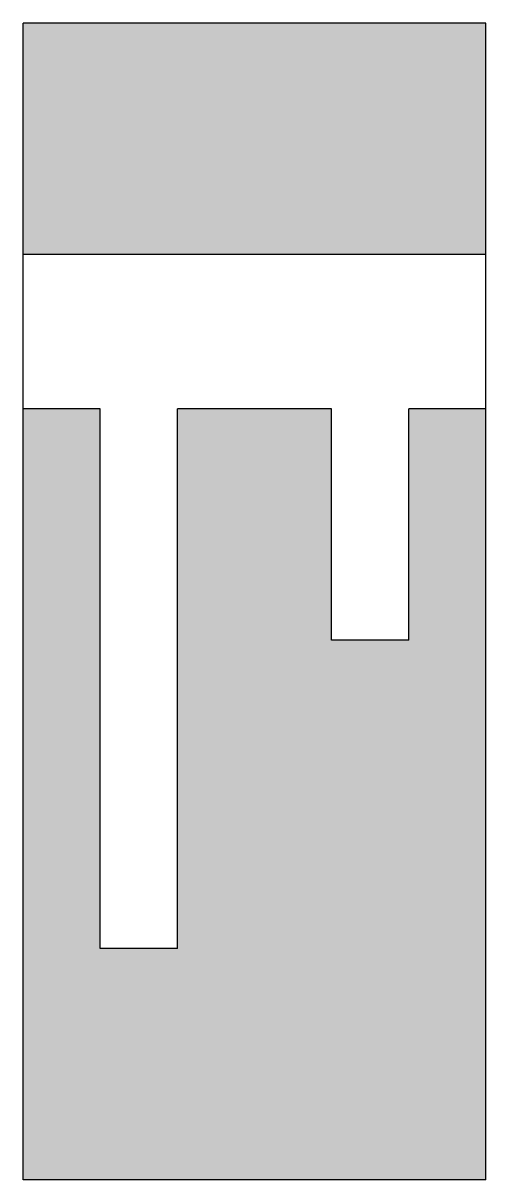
# Model space of a CAD drawing. Header units: metres. Extents: x 0 to 0.6, y 0 to 1.5.
import ezdxf

# ---------------------------------------------------------------- set-up
doc = ezdxf.new("R2010")
doc.units = ezdxf.units.M
doc.header["$LTSCALE"] = 0.2

msp = doc.modelspace()

# ---------------------------------------------------------------- hatches: boundary and pattern name
h = msp.add_hatch(color=254)
h.dxf.hatch_style = 1
h.paths.add_polyline_path([(0.6, 1.5), (0, 1.5), (0, 1.2), (0.6, 1.2)])
h.paths.add_polyline_path([(0.6, 1), (0.5, 1), (0.5, 0.7), (0.4, 0.7), (0.4, 1), (0.2, 1), (0.2, 0.3), (0.1, 0.3), (0.1, 1), (0, 1), (0, 0), (0.6, 0)])

# ---------------------------------------------------------------- linework, layer by layer
for p, q in [((0.6, 1.5), (0, 1.5)), ((0, 0), (0, 1.5)), ((0.6, 0), (0.6, 1.5)), ((0.6, 1.2), (0, 1.2)), ((0.1, 1), (0, 1)), ((0.1, 0.3), (0.1, 1)), ((0.2, 0.3), (0.2, 1)), ((0.4, 1), (0.2, 1)), ((0.4, 0.7), (0.4, 1)), ((0.5, 0.7), (0.5, 1)), ((0.6, 1), (0.5, 1)), ((0.5, 0.7), (0.4, 0.7)), ((0.2, 0.3), (0.1, 0.3)), ((0.6, 0), (0, 0))]:
    msp.add_line(p, q)

doc.saveas('drawing.dxf')
